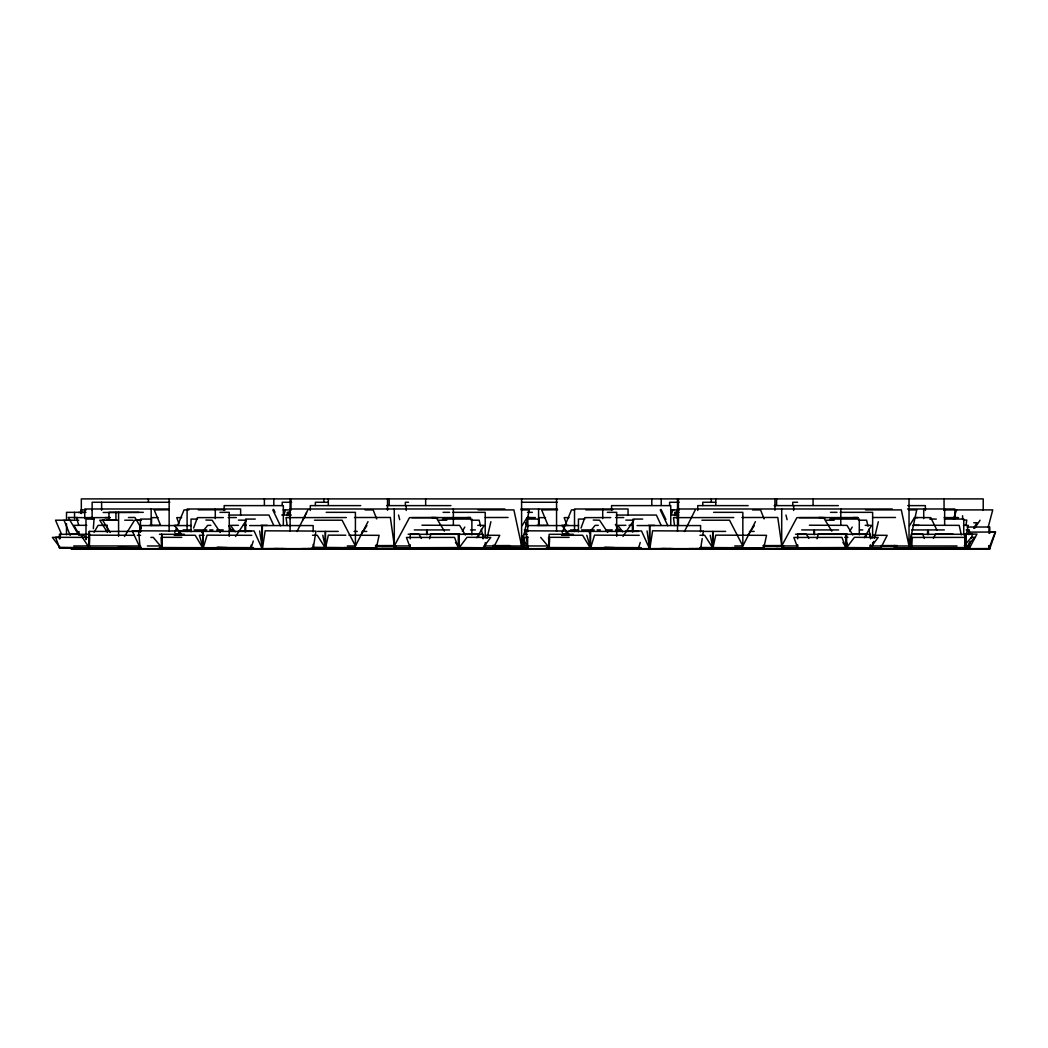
<?xml version="1.0" encoding="UTF-8"?>
<svg xmlns="http://www.w3.org/2000/svg" width="1048" height="1048" viewBox="0 0 1048 1048"><rect width="100%" height="100%" fill="white"/><g stroke="black" fill="none" stroke-linecap="round" stroke-linejoin="round"><path stroke-width="1.5" d="M92.132 518.629L92.132 508.987M118.581 536.366L118.581 512.341M140.432 531.729L140.432 519.074L150.231 519.074M169.147 531.362L169.147 498.9M187.094 531.493L187.094 508.987L240.634 508.987L240.634 515.419M191.024 531.729L191.024 519.074L197.391 519.074M215.285 518.629L215.285 508.987M229.263 536.366L229.263 512.341L219.923 512.341M245.677 531.729L245.677 519.074L255.267 519.074M264.384 505.398L264.384 498.9M323.884 502.149L323.884 498.9M389.175 505.398L389.175 498.9M395.135 545.549L395.135 548.654L207.963 548.654L212.757 548.628M453.365 525.061L453.365 508.987M471.875 534.886L471.875 519.074L442.466 519.074M527.851 525.402L527.851 519.074L537.65 519.074M556.567 531.362L556.567 498.9M574.514 531.493L574.514 508.987L628.053 508.987L628.053 515.419M578.444 531.729L578.444 519.074L584.81 519.074M602.705 518.629L602.705 508.987M616.683 536.366L616.683 512.341L607.342 512.341M633.097 531.729L633.097 519.074L642.686 519.074M651.804 505.398L651.804 498.9M677.519 531.362L677.519 498.9M711.304 502.149L711.304 498.9M776.594 505.398L776.594 498.9M782.555 545.549L782.555 548.654L595.382 548.654L611.849 548.628M859.295 534.886L859.295 519.074L829.885 519.074M894.94 545.563L894.612 548.654L864.338 548.523L894.612 548.654L894.612 545.549M923.707 518.629L923.707 508.987M944.641 525.061L944.641 508.987M962.601 518.891L962.601 515.708M963.741 534.886L963.741 519.074L944.366 519.074M81.403 513.048L81.403 509.918M151.488 525.506L151.606 517.633L158.104 517.633M538.908 525.506L539.026 517.633L545.523 517.633M69.482 548.209L141.087 548.209L89.198 548.025L89.617 536.851M523.725 541.868L524.052 547.75L527.301 547.75L524.052 547.75L524.616 537.454L527.865 537.454M964.71 543.192L964.959 547.606L911.472 547.75L912.035 537.454L965.522 537.388L964.959 547.698L911.472 547.75L910.882 537.454M216.582 547.606L253.446 547.711L159.453 547.75L161.772 547.606L162.296 537.31L181.736 537.362M93.338 528.651L94.123 517.633L110.25 517.607M649.799 548.838L652.603 530.812L703.365 531.074L702.671 535.58M700.575 549.1L702.199 538.58M966.02 524.878L966.78 520.057L963.518 520.057M478.124 509.904L513.9 509.904L521.603 545.956L529.306 509.904L521.184 509.904M865.543 509.904L901.319 509.904L909.022 545.956L916.725 509.904L908.603 509.904M699.946 535.266L704.662 535.253L712.85 548.13L700.234 548.156L763.73 548.209L766.533 535.332L715.758 535.148L712.954 548.025L763.73 548.209L763.73 545.143M965.85 536.458L968.326 525.362L963.479 525.362M485.918 542.929L485.198 545.956L485.211 542.759M486.979 538.384L490.896 521.721M873.691 541.41L872.617 545.956L872.63 542.759M874.399 538.384L878.316 521.721M988.185 527.144L992.757 509.904L943.75 509.904M429.588 538.777L430.846 534.061L459.823 534.179M478.307 537.414L479.146 534.27L463.046 534.192M817.008 538.777L818.265 534.061L847.243 534.179M865.727 537.414L866.565 534.27L852.063 534.205M970.369 541.253L968.3 548.34L939.152 548.392L988.84 548.772L995.246 532.03L969.072 532.109M971.208 538.423L972.452 534.179L965.981 534.192M251.075 531.401L203.168 531.401L203.168 548.209L251.075 548.209L253.249 541.056M640.236 542.484L638.494 548.209L590.587 548.209L590.587 531.401L638.494 531.401M284.008 514.411L285.475 509.904M671.427 514.411L672.895 509.904L679.34 509.904M953.444 518.917L956.588 509.904M193.605 528.074L197.404 517.633L223.355 517.581M581.024 528.074L584.823 517.633L610.774 517.581M396.17 545.838L395.135 548.654L354.787 548.562M459.391 544.672L458.304 547.606L410.253 547.75L406.428 537.454L454.544 537.388L458.369 547.698L410.253 547.75L410.253 544.764M783.59 545.838L782.555 548.654L781.52 545.838M847.36 543.192L845.723 547.606L797.672 547.75L793.847 537.454L841.963 537.388L845.788 547.698L797.672 547.75L797.672 544.764M174.741 532.45L176.601 527.943M177.846 524.93L184.055 509.918L188.837 509.891M562.16 532.45L571.474 509.918L574.658 509.904M297.003 531.546L307.955 509.682M303.108 519.782L306.566 512.577M684.423 531.546L695.374 509.682M933.467 538.305L935.615 534.061L953.104 534.179M457.871 548.025L493.241 548.209L499.765 535.332L485.29 535.253M355.416 545.956L368.005 521.642M755.425 521.642L742.836 545.956L734.714 545.956M94.084 532.227L98.132 525.362L106.241 525.349M476.801 537.729L484.176 525.362L477.757 525.349M864.22 537.729L871.595 525.362L865.176 525.349M462.365 531.126L464.814 527.079M849.784 531.126L852.234 527.079M522.087 525.729L527.026 517.633M909.507 525.729L914.445 517.633M124.476 536.471L134.576 520.214L141.087 520.188M973.605 528.244L976.998 522.782L973.775 522.782M235.577 536.471L246.398 520.214L238.42 520.122M622.997 536.471L633.817 520.214L625.839 520.122M361.442 533.773L366.905 525.638M747.958 535.122L754.324 525.638M974.614 528.349L980.077 520.214M870.43 538.79L870.43 534.31L846.627 534.31L846.627 547.75L870.43 547.75L878.185 537.454L854.434 537.31L846.679 547.606L870.43 547.75L870.43 544.764M201.819 532.633L207.701 525.362L210.844 525.349M589.238 532.633L595.12 525.362L598.264 525.349M965.509 544.318L971.26 537.454L974.719 537.31L966.099 547.606L962.64 547.75L966.217 547.698L964.304 545.405M358.861 548.838L357.276 549.1L358.992 548.982M422.148 548.838L420.549 549.1L422.265 548.982M746.281 548.838L744.696 549.1L746.412 548.982M809.567 548.838L807.969 549.1L809.685 548.982M102.848 548.641L99.77 548.877L102.73 548.772M282.921 548.641L279.829 548.877L282.79 548.772M490.268 548.641L487.189 548.877L490.15 548.772M670.34 548.641L667.249 548.877L703.339 548.772M128.524 548.222L124.123 548.432L128.642 548.34M515.944 548.222L511.542 548.432L516.061 548.34M604.002 547.606L640.865 547.711L546.873 547.75L549.191 547.606M670.209 548.772L667.249 548.877L703.431 548.641M263.284 548.838L254.612 549.1L263.153 548.982M392.921 548.838L384.262 549.1L392.804 548.982M650.703 548.838L642.031 549.1L650.572 548.982M780.341 548.838L771.682 549.1L780.223 548.982M139.463 549.1L128.904 549.1L139.41 548.838M526.882 549.1L516.323 549.1L526.83 548.838M435.929 548.641L425.056 548.877L445.963 548.772M434.972 548.877L445.845 548.641M823.348 548.641L812.475 548.877L833.383 548.772M822.392 548.877L833.265 548.641M183.19 548.877L171.715 548.877L183.138 548.641M513.887 548.641L502.477 548.877L513.769 548.772M559.92 548.641L548.51 548.877L559.802 548.772M570.557 548.641L559.134 548.877L570.439 548.772M901.306 548.641L889.896 548.877L901.188 548.772M947.34 548.641L935.93 548.877L947.222 548.772M150.886 537.428L153.27 537.388L161.903 547.698L159.506 547.737M546.925 547.737L549.322 547.698L540.689 537.388M236.154 548.838L220.761 549.1L255.516 548.838M294.855 548.982L288.488 549.1L347.962 549.1L184.186 548.772M509.813 548.838L494.407 549.1L509.931 548.982M623.586 548.838L608.181 549.1L649.695 548.982L649.786 525.572L700.575 525.572L700.575 531.847M682.274 548.982L675.908 549.1L735.382 549.1M897.232 548.838L881.827 549.1L897.35 548.982M262.157 548.838L244.97 549.1L262.275 548.982L262.367 525.572L313.156 525.572L313.156 531.847M552.348 548.641L536.052 548.877L552.466 548.772M632.389 549.1L649.577 548.838M939.768 548.641L923.471 548.877L939.886 548.772M319.522 549.1L338.478 548.838M406.257 548.641L389.424 548.877L406.139 548.772M725.897 548.838L706.942 549.1L726.002 548.982M793.677 548.641L776.843 548.877L793.559 548.772M195.793 548.654L100.136 548.654L105.01 548.602M405.851 549.1L426.195 548.838M416.501 549.1L449.264 549.1L437.055 548.982M168.584 509.773L154.213 509.918L160.436 524.93M557.601 509.76L541.633 509.918L547.855 524.93M179.103 525.31L174.348 525.362L182.195 535.056M568.108 525.297L561.767 525.362L569.614 535.056M128.904 549.1L139.292 548.982M312.527 535.266L317.243 535.253L325.43 548.13L312.815 548.156L376.311 548.209L379.114 535.332L348.971 535.214M516.323 549.1L526.712 548.982M615.268 548.772L604.277 548.877L704.688 549.1M115.673 520.096L102.586 520.214L110.171 532.41M968.942 534.126L976.985 534.061L969.413 548.222L956.549 548.327M103.975 548.641L157.488 548.877L78.456 548.877L107.892 548.641M227.075 547.606L210.517 547.75L227.193 547.698M171.715 548.877L183.02 548.772M426.706 548.222L403.467 548.432L426.824 548.34M365.32 548.838L333.277 549.1L365.411 548.982M401.738 548.641L372.315 548.877L401.633 548.772M495.311 548.641L465.875 548.877L495.206 548.772M597.936 547.75L614.495 547.606M752.739 548.838L720.697 549.1L752.831 548.982M789.157 548.641L759.735 548.877L789.052 548.772M814.126 548.222L790.886 548.432L814.244 548.34M238.355 531.061L254.088 530.956L262.275 548.982M625.774 531.061L641.507 530.956L649.695 548.982L647.061 530.956M178.723 534.454L178.723 531.401L202.762 531.401L202.762 548.209L178.723 548.209L202.814 548.025L195.203 535.253L174.243 535.318M216.189 548.222L192.098 548.379L216.294 548.34M316.011 548.641L279.934 548.877L315.92 548.772M324.631 548.772L307.627 548.654L314.072 548.628M431.815 548.628L428.632 548.654L436.623 548.628M566.143 534.454L566.143 531.401L590.181 531.401L590.181 548.209L566.143 548.209L590.234 548.025M603.609 548.222L579.518 548.379L603.714 548.34M601.513 548.641L565.448 548.877L601.421 548.772M712.05 548.772L695.335 548.877L712.155 548.641L699.173 548.654L704.007 548.628M819.235 548.628L816.051 548.654L824.055 548.628M952.868 548.877L988.932 548.641M128.446 517.502L134.93 517.463L141.244 528.258M181.618 517.62L176.745 517.633L178.92 523.607M569.038 517.62L564.165 517.633L566.339 523.607M238.433 525.323L230.455 525.362L235.211 531.808M243.215 525.284L246.398 525.271M625.853 525.323L617.875 525.362L622.63 531.808M629.036 525.297L632.232 525.284M989.26 531.939L995.6 531.899L989.81 548.641L950.156 548.877L989.77 548.877L989.77 545.759M100.136 548.654L124.686 548.628M325.43 548.13L312.854 548.183L356.648 548.432L312.029 548.432L341.124 548.432M283.13 548.641L229.617 548.877L285.79 548.628M301.667 548.654L306.344 548.628M388.022 548.641L301.51 548.877L402.55 548.772M416.855 548.209L457.085 548.209M406.742 548.641L304.156 549.1L477.678 548.772M350.936 549.1L444.706 548.641M506.996 548.405L528.467 548.353L506.97 548.432L527.537 548.287M477.652 548.641L377.162 549.1L560.326 548.772M487.556 548.654L497.158 548.628M422.986 549.1L514.267 548.641M457.347 549.1L560.3 548.641M602.39 548.641L562.737 548.877L602.469 548.772M700.274 548.183L712.85 548.13M670.55 548.641L617.036 548.877L670.55 548.772M689.086 548.654L693.763 548.628M844.505 548.209L804.275 548.209L844.531 548.025M755.071 548.641L688.929 548.877L841.649 548.628M832.125 548.641L691.575 549.1L785.607 548.982M735.421 548.877L785.555 548.838M811.584 548.628L806.75 548.654L919.987 548.654M865.072 548.641L812.698 548.877L947.746 548.772M894.416 548.405L927.598 548.222M901.686 548.641L764.582 549.1L896.066 548.982M824.147 548.982L793.27 549.1L836.684 549.1L824.475 548.982M844.767 549.1L947.72 548.641M198.373 509.852L225.425 509.734M585.793 509.852L612.844 509.734M78.443 512.485L84.836 512.472M90.089 517.633L93.324 517.62M86.814 525.31L73.819 525.362L79.491 534.978M408.131 534.218L419.03 534.179L421.375 538.423M795.55 534.218L806.449 534.179L808.794 538.423M561.663 535.318L582.623 535.253L590.338 548.13L566.143 548.209M844.727 537.323L847.937 537.31M376.389 545.628L394.31 545.563M493.398 545.628L509.708 545.563M763.809 545.628L781.729 545.563M209.836 547.96L221.167 547.96M178.723 548.209L202.919 548.13M880.818 545.628L897.127 545.563M78.456 548.877L107.787 548.772M211.552 548.654L217.997 548.628M313.169 548.117L340.561 548.025L313.195 548.169M597.95 547.75L614.613 547.698M221.56 549.1L255.411 548.982M447.85 548.628L441.483 548.654L454.229 548.628M507.363 548.327L528.467 548.248M597.255 547.96L608.587 547.96M598.971 548.654L605.417 548.628M700.588 548.117L727.98 548.025L700.614 548.169M608.98 549.1L642.83 548.982M939.663 547.921L944.34 547.816M894.782 548.327L922.384 548.222M828.903 548.654L835.269 548.628M956.601 548.379L969.518 548.34L968.011 545.51M86.093 509.904L81.22 509.918L81.22 513.048M103.176 512.472L138.939 512.393M228.215 517.568L236.324 517.555M346.351 517.542L286.038 517.633L287.152 525.506M354.499 517.516L390.354 517.463L394.362 545.785L376.429 545.825M411.903 517.633L470.578 517.542L467.421 517.594M485.25 517.516L508.07 517.476M615.635 517.568L623.743 517.555M733.77 517.542L673.458 517.633L674.571 525.506M741.919 517.516L777.773 517.463L781.782 545.785L763.848 545.825M799.323 517.633L857.998 517.542M872.67 517.516L895.49 517.476M260.887 525.362L267.24 525.349M149.497 525.362L159.27 525.349M536.917 525.362L546.689 525.349M648.306 525.362L654.659 525.349M911.721 534.192L922.803 534.179L924.27 538.423M493.346 545.812L509.642 545.785M880.765 545.812L897.062 545.785M123.31 548.379L102.39 548.418L141.415 548.432L102.599 548.379M119.852 548.654L131.092 548.628M207.963 548.654L224.429 548.628M430.584 548.628L419.331 548.654L583.212 548.654L580.016 548.628M492.324 548.654L502.018 548.628M507.271 548.654L518.511 548.628M660.397 548.654L673.209 548.628M695.047 548.654L707.924 548.628M804.275 548.209L844.623 548.13M950.156 548.877L989.888 548.772L988.827 545.733M169.815 502.267L92.132 502.267L92.132 510.35M291.672 502.267L282.2 502.267L282.2 505.503M328.338 502.267L315.369 502.267L315.369 505.503M408.563 502.267L405.366 502.267L405.366 505.503M521.524 502.267L557.235 502.267M679.091 502.267L669.62 502.267L669.62 505.503M715.758 502.267L702.789 502.267L702.789 505.503M797.594 502.267L792.786 502.267L792.786 505.503M360.709 505.621L310.3 505.621L310.3 510.468M386.738 505.621L450.928 505.621M748.128 505.621L697.719 505.621L697.719 510.468M774.158 505.621L838.348 505.621M907.778 505.621L925.371 505.621L925.371 510.468M169.016 508.987L84.744 508.987L84.744 518.629M504.848 508.987L290.034 508.987L290.034 518.629M520.935 508.987L557.222 508.987M892.267 508.987L677.453 508.987L677.453 518.629M907.516 508.987L954.885 508.987L954.885 518.629M365.123 509.904L373.114 509.904L376.717 518.917M283.17 509.918L290.309 509.904M670.589 509.918L673.812 509.918M752.543 509.904L760.534 509.904L764.136 518.917M85.988 512.341L66.509 512.341L66.509 520.345M143.301 512.341L108.966 512.341L108.966 520.345M290.466 512.341L287.218 512.341L287.218 515.551M326.19 512.341L355.416 512.341L355.416 545.969L347.294 545.956M443.094 512.341L449.579 512.341M452.815 512.341L485.211 512.341L485.211 537.965M527.458 512.341L532.358 512.341M679.052 512.341L674.637 512.341L674.637 515.551M713.609 512.341L742.836 512.341L742.836 545.969L729.513 520.201L701.911 520.214M830.514 512.341L836.998 512.341M840.234 512.341L872.63 512.341L872.63 537.965M228.949 515.066L268.943 515.053L273.738 525.362M281.755 515.053L291.344 515.053M616.368 515.066L656.362 515.053L661.157 525.362M670.772 515.053L678.763 515.053M92.748 517.633L76.504 517.633L78.665 525.087M104.931 517.633L109.804 517.633M438.234 517.633L409.48 517.633L394.284 545.969L394.284 508.987M825.654 517.633L796.899 517.633L781.703 545.969L781.703 508.987M94.123 519.074L85.988 519.074L85.988 539.641M929.838 519.074L936.296 519.074M78.744 520.214L55.518 520.201L61.636 534.519M104.656 520.201L99.757 520.201L107.433 532.41M106.713 520.201L118.162 520.201M124.699 520.201L132.873 520.214M314.479 520.214L342.093 520.201L355.429 545.956M438.667 520.214L446.762 520.214M471.063 520.201L479.159 520.201L480.587 526.266M826.086 520.214L834.182 520.214M858.482 520.201L866.578 520.201L868.006 526.266M912.546 525.362L919.096 525.362M191.181 525.572L140.222 525.572L140.222 531.847M249.647 525.572L262.105 525.572L262.105 549.1M578.601 525.572L527.642 525.572L527.642 531.847M637.066 525.572L649.524 525.572L649.524 549.1M966.99 527.026L989.77 527.026L989.77 533.262M183.112 529.934L191.011 529.934M194.168 529.934L206.81 529.934M209.731 529.934L212.941 529.934M216.687 529.934L223.224 529.934M229.748 529.934L233.023 529.934M414.288 529.934L426.654 529.934L426.654 534.559M449.592 529.934L427.047 529.934L427.047 534.559M470.539 529.934L475.36 529.934M524.354 529.934L527.511 529.934M570.531 529.934L578.431 529.934M581.588 529.934L594.229 529.934M597.15 529.934L600.36 529.934M605.744 529.934L612.268 529.934M615.504 529.934L620.442 529.934M801.707 529.934L814.073 529.934L814.073 534.559M838.623 529.934L814.466 529.934L814.466 534.559M859.57 529.934L862.779 529.934M911.773 529.934L927.572 529.934L927.572 534.559M944.327 529.934L928.41 529.934L928.41 534.559M966.151 529.934L969.361 529.934L969.361 534.559M141.087 531.401L89.198 531.401L89.198 548.209M317.478 531.401L325.26 531.401L325.26 548.209M338.216 531.401L325.522 531.401L325.522 548.209M354.093 531.401L357.263 531.401M362.032 531.401L366.787 531.401M703.339 531.401L712.679 531.401L712.679 548.209M725.635 531.401L712.941 531.401L712.941 548.209M749.451 531.401L754.206 531.401M89.853 534.31L59.435 534.31L59.435 538.79M159.453 534.31L184.396 534.31M524.052 534.31L527.301 534.31M573.439 534.31L549.126 534.31L549.139 547.75M73.714 545.969L139.188 545.969M147.349 545.969L162.06 545.969M375.341 545.956L410.266 545.969M484.097 545.969L549.48 545.969M762.761 545.956L797.685 545.969M869.879 545.969L957.034 545.969M59.435 547.75L107.459 547.75L59.409 547.606L55.61 537.31L89.25 537.414M117.415 547.75L141.323 547.75L117.376 547.606M410.253 547.75L458.29 547.75L458.29 534.31L410.253 534.31L410.253 538.79M527.131 547.685L505.988 547.685L528.244 547.75L507.245 547.619M797.672 547.75L845.71 547.75L845.71 534.31L797.672 534.31L797.672 538.79M895.018 547.698L966.046 547.75L966.046 534.31L911.472 534.31L911.472 547.75M457.832 548.209L527.995 548.209L507.049 548.091M845.251 548.209L880.661 548.209L887.184 535.332L872.709 535.253M78.993 548.432L102.193 548.432L78.954 548.222M183.086 548.314L246.084 548.432L216.713 548.222M394.14 548.432L426.654 548.432M475.36 548.432L427.073 548.222M631.905 548.392L570.466 548.379L631.865 548.432L604.133 548.222M700.274 548.432L744.067 548.432L700.3 548.235M781.559 548.432L814.073 548.432M862.779 548.432L814.493 548.222M928.41 548.432L969.361 548.432L969.361 542.261M920.734 548.654L956.143 548.654M184.212 548.877L947.72 548.877M71.513 549.1L123.35 549.1L72.574 548.838M459.993 548.838L510.769 549.1L140.222 549.1L140.222 545.969M527.642 536.55L527.642 549.1L897.18 549.1M76.334 534.179L79.543 534.179M204.137 535.253L199.356 535.253L203.247 548.13L251.075 548.209L251.075 545.143M953.339 547.921L945.152 547.816M845.382 548.13L880.661 548.209L845.291 548.025M603.976 547.698L640.865 547.737M506.001 547.724L528.284 547.737M782.738 548.353L803.659 548.392L782.673 548.248M216.556 547.698L253.446 547.737M313.548 547.698L355.272 547.711L312.474 547.632M700.352 548.353L744.067 548.432M59.356 547.698L107.459 547.75M161.143 537.388L161.706 547.698L215.194 547.75L161.706 547.606M457.963 548.13L527.982 548.196M825.208 548.982L874.844 549.1L742.285 548.432M117.297 547.698L141.27 547.724M515.891 548.34L527.223 548.353M713.151 548.772L863.028 549.1L777.105 548.838M312.042 548.379L356.648 548.432M395.319 548.353L416.239 548.392L395.253 548.248M476.906 548.602L507.193 548.654L476.919 548.523M545.078 548.628L557.968 548.654L553.134 548.628M571.605 548.772L776.293 549.1M78.77 548.143L70.583 548.13L78.482 548.052M83.683 548.143L141.087 548.196M192.36 548.353L246.123 548.405M491.381 548.772L544.908 548.877M545.877 548.982L675.109 549.1L571.632 548.641M80.08 548.34L99.377 548.379M325.732 548.772L376.651 548.877M437.789 548.982L510.769 549.1M527.603 548.982L580.461 549.1L491.394 548.641M157.659 548.628L170.549 548.654L165.715 548.628M338.779 548.982L475.609 549.1M103.962 548.772L157.488 548.877M254.428 549.1L140.183 548.982L140.471 545.982L140.524 549.1M72.613 548.982L123.35 549.1M952.933 517.62L957.807 517.633M944.104 517.594L958.514 517.633M809.397 525.218L847.02 525.362L852.745 534.978M913.987 525.231L959.195 525.362L961.291 534.873M421.977 525.218L459.6 525.362L465.325 534.978M639.215 535.318L594.517 535.148L590.614 548.025L638.494 548.209L590.614 548.025L586.775 535.253M345.788 535.214L328.338 535.148L325.535 548.025L376.311 548.209L376.311 545.143M251.795 535.318L207.098 535.148L203.194 548.025L251.075 548.209M134.131 535.305L88.726 535.148L89.198 548.025M137.38 535.305L140.615 535.318M569.156 537.362L549.715 537.31L549.126 547.606L602.613 547.75L549.126 547.698L548.562 537.388M60.286 537.414L52.4 537.388L60.155 547.698L83.788 547.75L60.037 547.606M870.43 547.75L846.784 547.698L842.906 542.537M700.902 547.632L728.255 547.724M731.583 547.619L742.718 547.659M928.554 548.34L958.658 548.432L928.449 548.222M763.73 548.209L712.954 548.025L710.216 535.253M701.073 548.327L728.543 548.432M783.013 548.353L808.113 548.432L783.092 548.261M579.78 548.248L626.874 548.432M742.207 548.562L811.741 548.877M344.163 547.619L355.298 547.659M476.617 548.025L527.223 548.274M704.086 548.772L743.805 548.877L704.164 548.641M313.483 547.632L340.836 547.724M559.108 548.628L568.723 548.654L565.514 548.628M575.208 548.628L583.212 548.654M710.099 548.982L751.652 549.1L710.177 548.838M753.368 548.982L829.387 549.1M394.022 548.353L420.693 548.432L394.114 548.261M603.478 548.772L685.195 549.1L603.569 548.641M496.11 548.772L540.978 548.877M588.557 548.982L632.625 549.1L576.072 548.772M381.472 548.628L424.322 548.877M193.094 548.418L197.784 548.432L191.548 548.392M316.666 548.772L356.386 548.877L316.745 548.641M365.949 548.982L441.968 549.1M187.788 548.628L257.114 548.877L217.093 548.641M322.679 548.982L364.232 549.1L322.758 548.838M83.237 548.065L100.687 548.13M108.691 548.772L153.558 548.877M202.303 548.982L251.808 548.877L216.15 548.641M256.21 548.982L297.776 549.1L256.288 548.838M323.675 548.982L357.525 549.1L323.583 548.838M78.836 548.34L102.193 548.432M201.137 548.982L287.689 549.1M914.485 517.62L917.734 517.633M527.065 517.62L530.314 517.633M565.789 531.009L525.965 530.812L527.629 548.838M568.972 531.022L578.522 531.074M191.103 531.074L138.546 530.812L140.209 548.838M562.501 534.139L565.658 534.153M175.082 534.139L179.824 534.166M699.894 547.632L734.059 547.75M741.997 548.183L729.094 548.13L741.958 548.143M713.19 548.641L815.069 549.1M661.629 548.628L666.292 548.654M570.505 548.314L594.229 548.432M313.548 547.606L346.639 547.75M545.903 548.838L598.067 549.1M341.674 548.13L356.189 548.183L341.556 548.025M118.201 547.606L140.838 547.711M354.866 548.432L395.135 548.654L394.1 545.838M422.03 548.838L487.425 549.1M325.771 548.641L459.535 549.1M274.209 548.628L278.873 548.654M338.74 548.838L415.309 549.1M103.529 548.025L140.576 548.196M69.312 548.13L99.35 548.301M102.573 548.327L139.751 548.209M184.212 548.641L254.73 548.877M317.269 549.1L262.38 548.838L265.183 530.812L315.946 531.074L313.156 549.1L313.156 544.397M158.484 548.838L210.648 549.1M108.756 548.641L193.042 549.1M914.825 517.542L930.794 517.633L937.03 530.38M527.406 517.542L535.397 517.581M77.526 517.529L68.264 517.463L78.679 535.004M797.986 534.244L801.117 534.27M410.567 534.244L413.698 534.27M776.083 548.641L820.584 548.877L804.288 548.641M775.297 548.628L778.52 548.654M805.362 548.772L822.077 548.877L805.244 548.641M756.211 548.772L772.926 548.877L756.093 548.641M795.589 548.982L814.65 549.1L795.707 548.838M753.289 548.838L796.27 549.1M387.878 548.628L434.658 548.877L416.868 548.641M458.762 548.982L476.067 549.1M365.87 548.838L427.23 549.1L408.275 548.838M188.653 548.772L245.206 549.1M71.343 548.982L88.648 549.1L71.46 548.838M71.172 534.061L78.928 534.126M604.447 547.698L613.198 547.75L605.089 547.606M711.003 548.838L744.945 549.1M588.662 548.838L620.691 549.1M217.028 547.698L225.569 547.75L216.91 547.606M217.552 547.698L225.779 547.75L217.67 547.606M890.08 548.628L893.04 548.654M849.941 548.628L852.915 548.654M866.264 548.772L877.569 548.877L866.146 548.641M782.856 548.838L811.886 549.1M741.381 548.772L752.372 548.877L741.499 548.641M502.66 548.628L505.621 548.654M546.427 548.982L558.636 549.1L546.309 548.838M478.844 548.772L490.15 548.877L478.726 548.641M462.522 548.628L465.495 548.654M395.437 548.838L424.466 549.1M353.962 548.772L364.953 548.877L354.08 548.641M159.008 548.982L171.217 549.1L158.89 548.838M139.633 531.035L132.218 530.956L140.694 548.982L151.082 549.1L140.576 548.838M528.113 548.982L538.502 549.1L527.995 548.838M69.43 548.025L86.617 548.209M762.616 548.982L771.158 549.1L762.499 548.838M750.276 548.982L758.817 549.1L750.158 548.838M375.197 548.982L383.738 549.1L375.079 548.838M362.857 548.982L371.398 549.1L362.739 548.838M853.269 517.568L857.958 517.633M863.408 548.982L870.705 549.1L863.526 548.838M775.848 548.982L783.157 549.1L775.965 548.838M591.753 548.641L608.587 548.877M575.955 548.641L592.788 548.877M458.88 548.838L483.285 549.1L476.106 548.838M368.673 548.641L385.507 548.877M388.428 548.982L395.738 549.1L388.546 548.838M204.334 548.641L221.167 548.877M188.535 548.641L205.369 548.877M604.329 547.606L612.988 547.75M587.352 548.982L593.731 549.1L587.47 548.838M199.932 548.982L206.312 549.1L200.05 548.838M593.273 520.044L599.548 520.214L607.67 532.41M205.853 520.044L212.128 520.214L220.25 532.41M819.025 517.489L823.623 517.633L831.798 531.126M431.606 517.489L436.204 517.633L444.378 531.126M89.407 548.025L92.486 548.209L89.525 548.13L80.892 535.253L83.866 535.332L86.447 539.196M923.629 548.34L924.729 548.432L923.511 548.222M455.487 542.537L459.365 547.698L483.01 547.75L490.765 537.454L467.015 537.31L459.26 547.606L483.01 547.75L459.207 547.75L459.207 534.31L483.01 534.31L483.01 538.79M615.373 524.38L619.342 531.126M228.752 525.729L231.922 531.126M525.506 522.86L527.865 526.908M661.039 509.394L665.886 519.494M660.227 509.918L667.838 525.769M275.008 512.276L273.62 509.394L272.808 509.918L280.419 525.769M521.59 535.122L527.458 547.606M64.02 520.201L70.216 535.358M785.961 515.053L787.114 519.69M398.541 515.053L399.694 519.69M868.713 529.292L870.849 538.384M481.294 529.292L483.429 538.384M375.695 545.34L376.311 548.209L325.535 548.025L322.797 535.253M259.642 530.956L262.419 548.982M894.272 545.563L894.612 548.654M107.132 525.035L107.695 531.467M988.971 527.026L988.971 533.262M988.971 545.759L988.971 548.877M983.221 510.258L983.221 498.9L81.325 498.9L81.325 513.507M968.378 529.934L968.378 534.559M968.378 545.353L968.378 548.432M964.972 534.31L964.972 547.75M944.052 498.9L944.052 510.258M909.022 498.9L909.022 545.969M840.784 508.987L840.784 525.061M813.078 498.9L813.078 505.398M793.664 505.621L793.664 510.468M774.944 498.9L774.944 510.258M715.758 498.9L715.758 505.398M678.436 498.9L678.436 524.865M675.868 512.341L675.868 515.551M670.759 524.983L670.759 505.621L611.574 505.621L611.574 510.468M661.223 498.9L661.223 505.398M632.389 525.572L632.389 531.847M538.58 508.987L538.58 525.061M524.052 538.79L524.052 547.75M521.603 498.9L521.603 545.969M493.241 545.143L493.241 548.209M425.658 498.9L425.658 505.398M406.244 505.621L406.244 510.468M387.524 498.9L387.524 510.258M328.338 498.9L328.338 505.398M291.017 498.9L291.017 510.258M290.099 498.9L290.099 531.362M288.449 512.341L288.449 515.551M283.34 524.983L283.34 505.621L224.154 505.621L224.154 510.468M273.803 498.9L273.803 505.398M244.97 525.572L244.97 531.847M161.72 534.31L161.72 547.75M161.706 534.31L161.706 547.75M151.161 508.987L151.161 525.061M148.397 498.9L148.397 502.149M140.524 525.572L140.524 531.847M115.935 512.341L115.935 520.345M101.63 502.267L101.63 510.35M89.355 531.401L89.355 548.209M78.993 531.48L78.993 534.559M74.539 512.341L74.539 518.747M66.509 523.555L66.509 534.755M59.998 534.31L59.998 538.79M227.73 548.641L216.857 548.877L280.301 548.877L227.809 548.641M953.326 548.353L943.672 548.432L953.366 548.392M220.892 548.183L214.382 548.209L220.892 548.196M608.312 548.183L601.801 548.209L608.312 548.196M141.008 520.201L136.109 520.214L141.048 520.214M742.731 547.75L699.92 547.75L742.691 547.711M944.248 547.75L939.427 547.75L944.248 547.75M585.203 548.432L580.513 548.418L585.203 548.432"/></g></svg>
